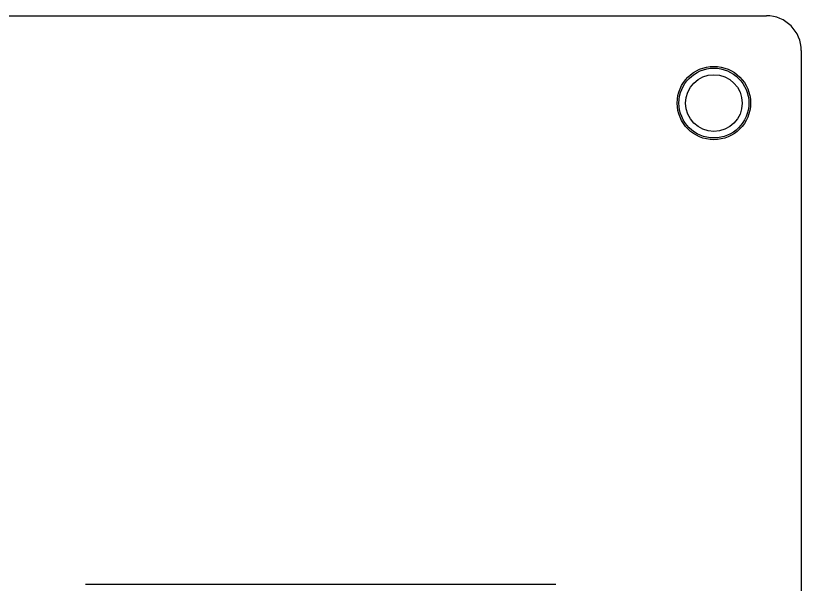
# Model space of a CAD drawing. Header units: inches. Extents: x 0 to 34, y 0 to 22.
# Drawn here: x 25.1003 to 25.3433, y 6.0921 to 6.268 of the extents above; entities that cross this region are included whole.
import ezdxf
from ezdxf.enums import TextEntityAlignment as Align

# ---------------------------------------------------------------- set-up
doc = ezdxf.new("R2010")
doc.units = ezdxf.units.IN
doc.header["$MEASUREMENT"] = 0
doc.layers.add('PSYMS', color=7, linetype='Continuous')
doc.styles.add('WD', font='romans.shx')

# ---------------------------------------------------------------- blocks, each defined once
blk = doc.blocks.new('HDV1_RIB30')
at = {"color": 7, "linetype": 'Continuous'}
for p, q in [((0.38049, 1.77666), (0.81833, 1.77666)), ((0.82914, 1.76585), (0.82914, 0.86855)), ((0.60778, 1.60072), (0.75319, 1.60072))]:
    blk.add_line(p, q, dxfattribs=at)
for radius in [0.01135, 0.01081, 0.00876]:
    blk.add_circle((0.80211, 1.74963), radius, dxfattribs=at)
blk.add_arc((0.81833, 1.76585), 0.01081, 0, 90, dxfattribs=at)
at = {"style": 'WD', "width": 0.7}
for tag, p in [('INST', (1.8125, 1.7946)), ('LOC', (1.8125, 1.625)), ('DESC1', (1.8125, 1.46875)), ('DESC2', (1.8125, 1.3125)), ('DESC3', (1.8125, 1.16457)), ('XREF', (1.8125, 0.59375))]:
    blk.add_attdef(tag, text='', height=0.125, dxfattribs=at).set_placement(p, align=Align.TOP_LEFT)
at = {"style": 'WD', "width": 0.8}
blk.add_attdef('TERM01', text='', height=0.125, dxfattribs=at).set_placement((0.75, 1), align=Align.MIDDLE_LEFT)
at = {"style": 'WD', "flags": 1}
blk.add_attdef('X0TERM01', (0.6875, 1), '', height=0.005, dxfattribs=at)
at = {"style": 'WD'}
blk.add_attdef('TAG1', text='', height=0.125, dxfattribs=at).set_placement((1.8125, 1), align=Align.TOP_LEFT)
at = {"style": 'WD', "flags": 9}
for tag, p in [('FAMILY', (2.01719, 0.96484)), ('CAT', (2.04224, 0.92067)), ('MFG', (2.0403, 0.90123)), ('ASSYCODE', (2.04247, 0.88386))]:
    blk.add_attdef(tag, text='', height=0.01, dxfattribs=at).set_placement(p, align=Align.TOP_LEFT)

msp = doc.modelspace()

# ---------------------------------------------------------------- block references
at = {"layer": 'PSYMS'}
msp.add_blockref('HDV1_RIB30', (24.51413, 4.49137), dxfattribs=at)

doc.saveas('drawing.dxf')
